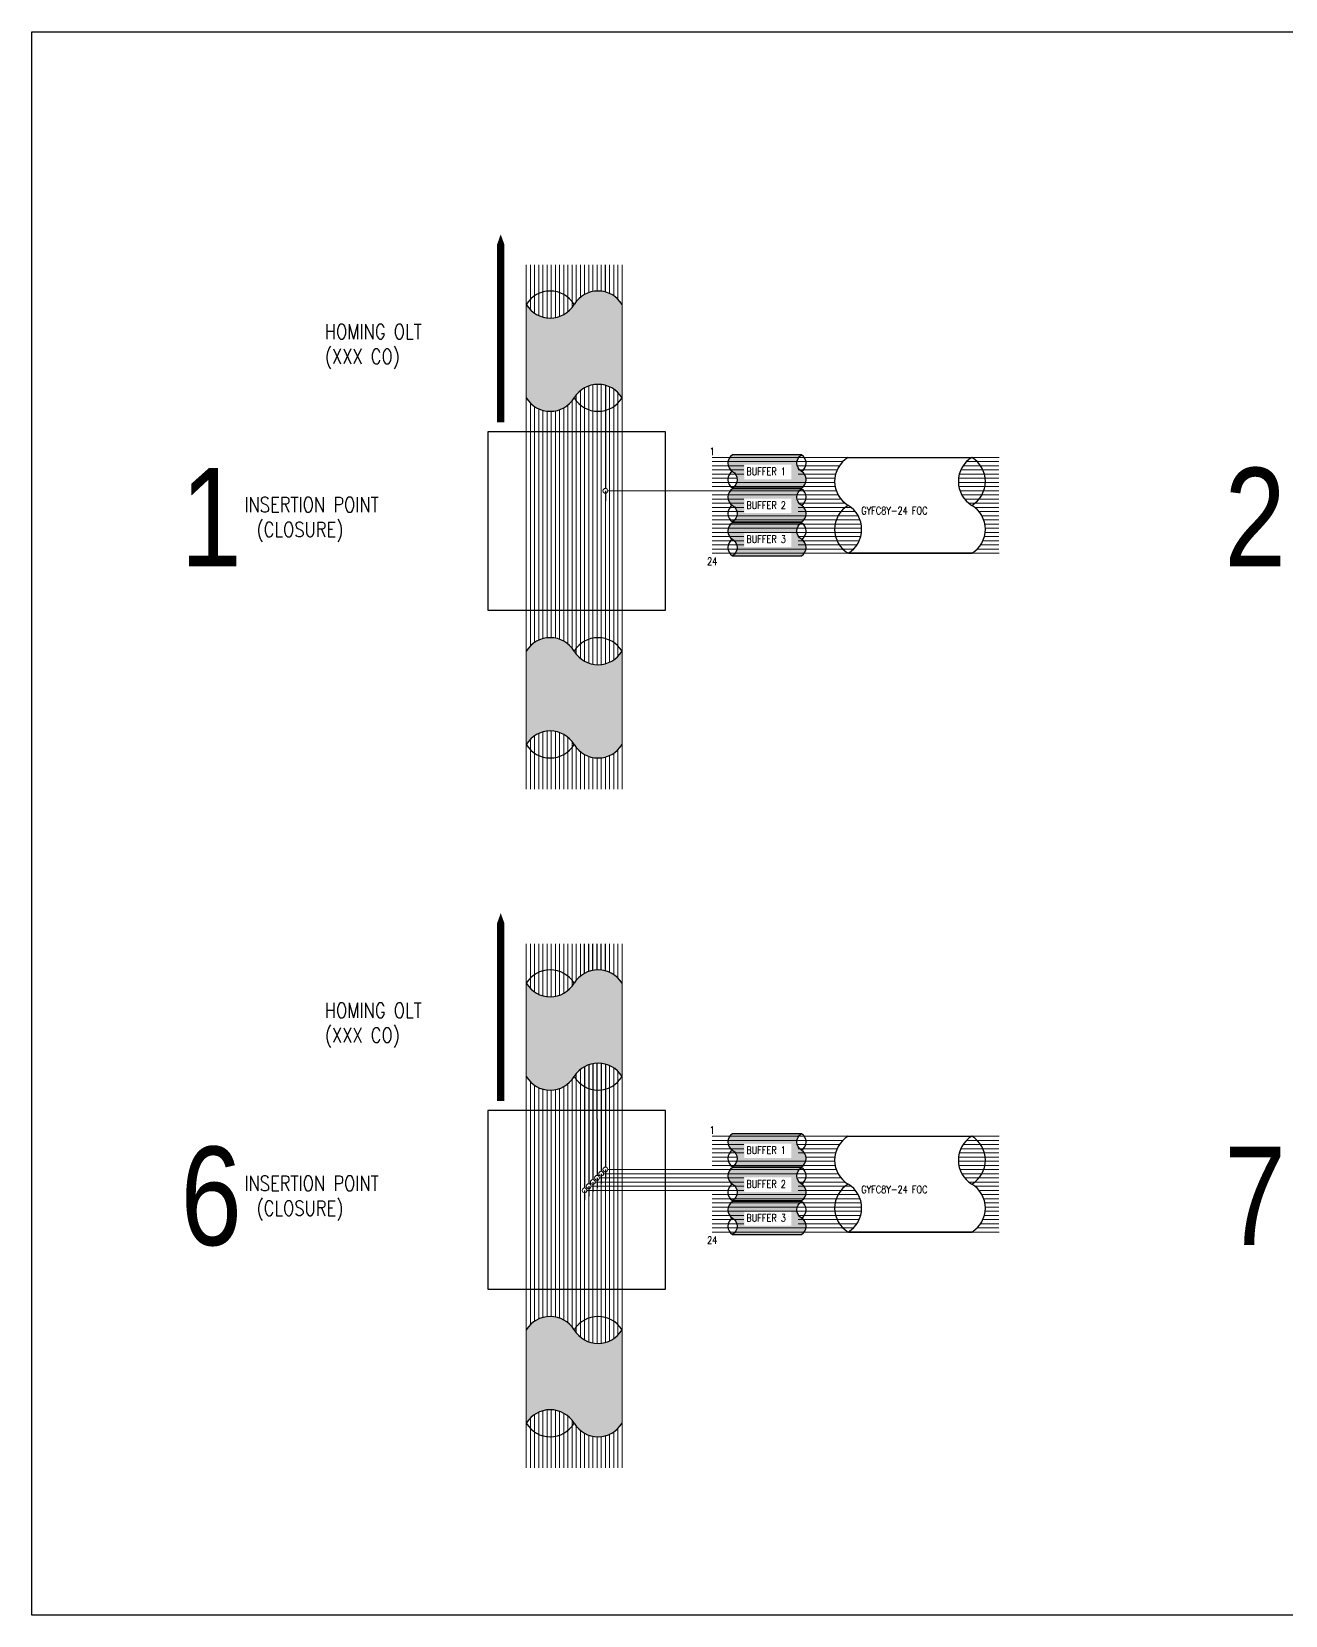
# Model space of a CAD drawing. Extents: x -663610 to -207124, y 70878 to 297551.
# Drawn here: x -253316 to -252680, y 81026 to 81830 of the extents above; entities that cross this region are included whole.
import ezdxf
from ezdxf.enums import TextEntityAlignment as Align

# ---------------------------------------------------------------- set-up
doc = ezdxf.new("R2010")
doc.units = 0
doc.header["$LTSCALE"] = 0.3
doc.layers.get('0').update_dxf_attribs({"linetype": 'CONTINUOUS'})
for name, color, linetype in [('BASEMAP', 7, 'CONTINUOUS'), ('Fiber Distribution', 7, 'CONTINUOUS'), ('Layer-assistant', 1, 'CONTINUOUS'), ('Network.conf-1', 50, 'CONTINUOUS')]:
    doc.layers.add(name, color=color, linetype=linetype)
doc.layers.add('HATCH_SHADE', color=7, linetype='CONTINUOUS', plot=False)
doc.styles.add('Mark', font='arial.ttf', dxfattribs={"width": 0.8, "height": 2.5})
doc.styles.add('ROMANS', font='ROMANS.SHX', dxfattribs={"width": 0.8, "height": 2})

msp = doc.modelspace()

# ---------------------------------------------------------------- hatches: boundary and pattern name
h = msp.add_hatch(color=256)
h.dxf.hatch_style = 1
h.set_gradient(color1=(0, 0, 255), rotation=90, one_color=1, tint=1, name='INVCYLINDER')
h.paths.add_polyline_path([(-252925.13, 81606.9, -0.563896), (-252925.13, 81615.27), (-252960.18, 81615.27, 0.563896), (-252960.18, 81606.9, -0.567332), (-252960.23, 81598.5), (-252925.13, 81598.5, 0.56214)])
h.paths.add_polyline_path([(-252930.36, 81602.94), (-252954.15, 81602.94), (-252954.15, 81610.29), (-252930.36, 81610.29)], flags=16)
h.paths.add_polyline_path([(-252954.1, 81604.1), (-252931.04, 81604.1), (-252931.04, 81609.77), (-252954.1, 81609.77)], flags=8)
h = msp.add_hatch(color=256)
h.dxf.hatch_style = 1
h.set_gradient(color1=(255, 127, 0), rotation=90, one_color=1, tint=1, name='INVCYLINDER')
h.paths.add_polyline_path([(-252925.13, 81589.69, -0.563896), (-252925.13, 81598.06), (-252960.18, 81598.06, 0.563896), (-252960.18, 81589.69, -0.567332), (-252960.23, 81581.3), (-252925.13, 81581.3, 0.56214)])
h.paths.add_polyline_path([(-252930.36, 81585.73), (-252954.15, 81585.73), (-252954.15, 81593.08), (-252930.36, 81593.08)], flags=16)
h.paths.add_polyline_path([(-252954.1, 81586.89), (-252931.04, 81586.89), (-252931.04, 81592.56), (-252954.1, 81592.56)], flags=8)
h = msp.add_hatch(color=256)
h.dxf.hatch_style = 1
h.set_gradient(color1=(0, 255, 0), rotation=90, one_color=1, tint=1, name='INVCYLINDER')
h.paths.add_polyline_path([(-252925.13, 81572.5, -0.563896), (-252925.13, 81580.87), (-252960.18, 81580.87, 0.563896), (-252960.18, 81572.5, -0.567332), (-252960.23, 81564.11), (-252925.13, 81564.11, 0.56214)])
h.paths.add_polyline_path([(-252930.36, 81568.54), (-252954.15, 81568.54), (-252954.15, 81575.89), (-252930.36, 81575.89)], flags=16)
h.paths.add_polyline_path([(-252954.1, 81569.7), (-252931.04, 81569.7), (-252931.04, 81575.37), (-252954.1, 81575.37)], flags=8)
h = msp.add_hatch(color=256)
h.dxf.hatch_style = 1
h.set_gradient(color1=(0, 0, 255), rotation=90, one_color=1, tint=1, name='INVCYLINDER')
h.paths.add_polyline_path([(-252925.13, 81262.41, -0.563896), (-252925.13, 81270.78), (-252960.18, 81270.78, 0.563896), (-252960.18, 81262.41, -0.567332), (-252960.23, 81254.02), (-252925.13, 81254.02, 0.56214)])
h.paths.add_polyline_path([(-252930.36, 81258.45), (-252954.15, 81258.45), (-252954.15, 81265.8), (-252930.36, 81265.8)], flags=16)
h.paths.add_polyline_path([(-252954.1, 81259.61), (-252931.04, 81259.61), (-252931.04, 81265.28), (-252954.1, 81265.28)], flags=8)
h = msp.add_hatch(color=256)
h.dxf.hatch_style = 1
h.set_gradient(color1=(255, 127, 0), rotation=90, one_color=1, tint=1, name='INVCYLINDER')
h.paths.add_polyline_path([(-252925.13, 81245.21, -0.563896), (-252925.13, 81253.58), (-252960.18, 81253.58, 0.563896), (-252960.18, 81245.21, -0.567332), (-252960.23, 81236.81), (-252925.13, 81236.81, 0.56214)])
h.paths.add_polyline_path([(-252930.36, 81241.25), (-252954.15, 81241.25), (-252954.15, 81248.6), (-252930.36, 81248.6)], flags=16)
h.paths.add_polyline_path([(-252954.1, 81242.41), (-252931.04, 81242.41), (-252931.04, 81248.08), (-252954.1, 81248.08)], flags=8)
h = msp.add_hatch(color=256)
h.dxf.hatch_style = 1
h.set_gradient(color1=(0, 255, 0), rotation=90, one_color=1, tint=1, name='INVCYLINDER')
h.paths.add_polyline_path([(-252925.13, 81228.02, -0.563896), (-252925.13, 81236.39), (-252960.18, 81236.39, 0.563896), (-252960.18, 81228.02, -0.567332), (-252960.23, 81219.62), (-252925.13, 81219.62, 0.56214)])
h.paths.add_polyline_path([(-252930.36, 81224.06), (-252954.15, 81224.06), (-252954.15, 81231.41), (-252930.36, 81231.41)], flags=16)
h.paths.add_polyline_path([(-252954.1, 81225.22), (-252931.04, 81225.22), (-252931.04, 81230.89), (-252954.1, 81230.89)], flags=8)
at = {"layer": 'HATCH_SHADE'}
h = msp.add_hatch(color=256, dxfattribs=at)
h.dxf.hatch_style = 1
h.set_gradient(color1=(0, 0, 255), color2=(255, 255, 0), tint=1, name='CYLINDER')
h.paths.add_polyline_path([(-253016.21, 81644.25), (-253016.21, 81691.6, 0.563896), (-253040.52, 81691.6, -0.563896), (-253064.82, 81691.6), (-253064.82, 81644.25, 0.563896), (-253040.52, 81644.25, -0.563896)])
h = msp.add_hatch(color=256, dxfattribs=at)
h.dxf.hatch_style = 1
h.set_gradient(color1=(0, 0, 255), color2=(255, 255, 0), tint=1, name='CYLINDER')
h.paths.add_polyline_path([(-253040.52, 81515.67, 0.563896), (-253064.82, 81515.67), (-253064.82, 81468.32, -0.563896), (-253040.52, 81468.32, 0.563896), (-253016.21, 81468.32), (-253016.21, 81515.67, -0.563896)])
h = msp.add_hatch(color=256, dxfattribs=at)
h.dxf.hatch_style = 1
h.set_gradient(color1=(0, 0, 255), color2=(255, 255, 0), tint=1, name='CYLINDER')
h.paths.add_polyline_path([(-253016.21, 81299.76), (-253016.21, 81347.11, 0.563896), (-253040.52, 81347.11, -0.563896), (-253064.82, 81347.11), (-253064.82, 81299.76, 0.563896), (-253040.52, 81299.76, -0.563896)])
h = msp.add_hatch(color=256, dxfattribs=at)
h.dxf.hatch_style = 1
h.set_gradient(color1=(0, 0, 255), color2=(255, 255, 0), tint=1, name='CYLINDER')
h.paths.add_polyline_path([(-253040.52, 81171.18, 0.563896), (-253064.82, 81171.18), (-253064.82, 81123.83, -0.563896), (-253040.52, 81123.83, 0.563896), (-253016.21, 81123.83), (-253016.21, 81171.18, -0.563896)])

# ---------------------------------------------------------------- linework, layer by layer
at = {"lineweight": 5}
for p, q in [((-253064.82, 81691.6), (-253064.82, 81711.68)), ((-253064.82, 81536.43), (-253064.82, 81711.68)), ((-253062.7, 81688.9), (-253062.7, 81711.68)), ((-253060.59, 81687.16), (-253060.59, 81711.68)), ((-253060.59, 81687.16), (-253060.59, 81711.68)), ((-253058.48, 81685.99), (-253058.48, 81711.68)), ((-253056.36, 81685.24), (-253056.36, 81711.68)), ((-253054.25, 81684.84), (-253054.25, 81711.68)), ((-253052.14, 81684.76), (-253052.14, 81711.68)), ((-253050.03, 81684.99), (-253050.03, 81711.68)), ((-253047.91, 81685.57), (-253047.91, 81711.68)), ((-253045.8, 81686.52), (-253045.8, 81711.68)), ((-253043.69, 81687.95), (-253043.69, 81711.68)), ((-253041.57, 81690.08), (-253041.57, 81711.68)), ((-253039.46, 81693.11), (-253039.46, 81711.68)), ((-253039.46, 81693.11), (-253039.46, 81711.68)), ((-253039.46, 81693.11), (-253039.46, 81711.68)), ((-253037.35, 81695.25), (-253037.35, 81711.68)), ((-253037.35, 81695.25), (-253037.35, 81711.68)), ((-253035.23, 81696.68), (-253035.23, 81711.68)), ((-253033.12, 81697.63), (-253033.12, 81711.68)), ((-253031.01, 81698.2), (-253031.01, 81711.68)), ((-253028.89, 81698.44), (-253028.89, 81711.68)), ((-253026.78, 81698.36), (-253026.78, 81711.68)), ((-253022.55, 81697.21), (-253022.55, 81711.68)), ((-253020.44, 81696.03), (-253020.44, 81711.68)), ((-253018.33, 81694.29), (-253018.33, 81711.68)), ((-253016.21, 81445.73), (-253016.21, 81711.68)), ((-253016.21, 81634.97), (-253016.21, 81691.6)), ((-253039.46, 81645.76), (-253039.46, 81536.43)), ((-253037.35, 81647.9), (-253037.35, 81536.43)), ((-253037.35, 81647.9), (-253037.35, 81536.43)), ((-253035.23, 81649.33), (-253035.23, 81536.43)), ((-253033.12, 81650.28), (-253033.12, 81536.43)), ((-253031.01, 81650.85), (-253031.01, 81536.43)), ((-253028.89, 81651.09), (-253028.89, 81508.83)), ((-253026.78, 81651.01), (-253026.78, 81508.91)), ((-253022.55, 81649.86), (-253022.55, 81510.06)), ((-253020.44, 81648.68), (-253020.44, 81511.23)), ((-253018.33, 81646.94), (-253018.33, 81632.18)), ((-253062.7, 81641.55), (-253062.7, 81536.43)), ((-253060.59, 81639.81), (-253060.59, 81536.43)), ((-253060.59, 81639.81), (-253060.59, 81536.43)), ((-253058.48, 81638.64), (-253058.48, 81536.43)), ((-253056.36, 81637.89), (-253056.36, 81536.43)), ((-253054.25, 81637.48), (-253054.25, 81536.43)), ((-253052.14, 81637.41), (-253052.14, 81536.43)), ((-253050.03, 81637.64), (-253050.03, 81536.43)), ((-253047.91, 81638.22), (-253047.91, 81536.43)), ((-253045.8, 81639.17), (-253045.8, 81536.43)), ((-253043.69, 81640.6), (-253043.69, 81536.43)), ((-253041.57, 81642.73), (-253041.57, 81536.43)), ((-253064.82, 81632.11), (-253064.82, 81536.43)), ((-253064.82, 81629.03), (-253064.82, 81536.43)), ((-253018.33, 81632.18), (-253018.33, 81609.13)), ((-253016.21, 81634.97), (-253016.21, 81609.03)), ((-253018.33, 81609.13), (-253018.33, 81512.97)), ((-253016.21, 81609.03), (-253016.21, 81515.67)), ((-253024.67, 81592.05), (-253024.67, 81509.31)), ((-253037.35, 81579.91), (-253037.35, 81567.18)), ((-253039.46, 81577.8), (-253039.46, 81567.18)), ((-253039.46, 81577.8), (-253039.46, 81567.18)), ((-253016.21, 81561.88), (-253016.21, 81468.32)), ((-253064.82, 81536.43), (-253064.82, 81515.67)), ((-253064.82, 81536.43), (-253064.82, 81515.67)), ((-253064.82, 81445.7), (-253064.82, 81536.43)), ((-253064.82, 81536.43), (-253064.82, 81468.32)), ((-253062.7, 81536.43), (-253062.7, 81518.36)), ((-253060.59, 81536.43), (-253060.59, 81520.1)), ((-253060.59, 81536.43), (-253060.59, 81520.1)), ((-253058.48, 81536.43), (-253058.48, 81521.28)), ((-253056.36, 81536.43), (-253056.36, 81522.03)), ((-253054.25, 81536.43), (-253054.25, 81522.43)), ((-253052.14, 81536.43), (-253052.14, 81522.51)), ((-253050.03, 81536.43), (-253050.03, 81522.27)), ((-253047.91, 81536.43), (-253047.91, 81521.7)), ((-253045.8, 81536.43), (-253045.8, 81520.75)), ((-253043.69, 81536.43), (-253043.69, 81519.32)), ((-253041.57, 81536.43), (-253041.57, 81517.18)), ((-253039.46, 81536.43), (-253039.46, 81514.15)), ((-253039.46, 81536.43), (-253039.46, 81514.15)), ((-253039.46, 81536.43), (-253039.46, 81514.15)), ((-253037.35, 81536.43), (-253037.35, 81512.02)), ((-253037.35, 81536.43), (-253037.35, 81512.02)), ((-253035.23, 81536.43), (-253035.23, 81510.59)), ((-253033.12, 81536.43), (-253033.12, 81509.64)), ((-253031.01, 81536.43), (-253031.01, 81509.06)), ((-253054.25, 81475.08), (-253054.25, 81445.7)), ((-253052.14, 81475.16), (-253052.14, 81445.7)), ((-253050.03, 81474.92), (-253050.03, 81445.7)), ((-253064.82, 81468.32), (-253064.82, 81445.7)), ((-253064.82, 81468.32), (-253064.82, 81445.7)), ((-253062.7, 81471.01), (-253062.7, 81445.7)), ((-253060.59, 81472.75), (-253060.59, 81445.7)), ((-253060.59, 81472.75), (-253060.59, 81445.7)), ((-253058.48, 81473.93), (-253058.48, 81445.7)), ((-253056.36, 81474.68), (-253056.36, 81445.7)), ((-253047.91, 81474.35), (-253047.91, 81445.7)), ((-253045.8, 81473.4), (-253045.8, 81445.7)), ((-253043.69, 81471.97), (-253043.69, 81445.7)), ((-253041.57, 81469.83), (-253041.57, 81445.7)), ((-253016.21, 81468.32), (-253016.21, 81445.7)), ((-253039.46, 81466.8), (-253039.46, 81445.7)), ((-253039.46, 81466.8), (-253039.46, 81445.7)), ((-253039.46, 81466.8), (-253039.46, 81445.7)), ((-253037.35, 81464.67), (-253037.35, 81445.7)), ((-253037.35, 81464.67), (-253037.35, 81445.7)), ((-253035.23, 81463.24), (-253035.23, 81445.7)), ((-253033.12, 81462.29), (-253033.12, 81445.7)), ((-253031.01, 81461.71), (-253031.01, 81445.7)), ((-253028.89, 81461.48), (-253028.89, 81445.7)), ((-253026.78, 81461.55), (-253026.78, 81445.7)), ((-253024.67, 81461.96), (-253024.67, 81445.7)), ((-253022.55, 81462.71), (-253022.55, 81445.7)), ((-253020.44, 81463.88), (-253020.44, 81445.7)), ((-253018.33, 81465.62), (-253018.33, 81445.7)), ((-253064.82, 81347.11), (-253064.82, 81367.2)), ((-253064.82, 81191.94), (-253064.82, 81367.2)), ((-253062.7, 81344.42), (-253062.7, 81367.2)), ((-253060.59, 81342.68), (-253060.59, 81367.2)), ((-253060.59, 81342.68), (-253060.59, 81367.2)), ((-253058.48, 81341.51), (-253058.48, 81367.2)), ((-253056.36, 81340.75), (-253056.36, 81367.2)), ((-253054.25, 81340.35), (-253054.25, 81367.2)), ((-253052.14, 81340.27), (-253052.14, 81367.2)), ((-253050.03, 81340.51), (-253050.03, 81367.2)), ((-253047.91, 81341.08), (-253047.91, 81367.2)), ((-253045.8, 81342.03), (-253045.8, 81367.2)), ((-253043.69, 81343.46), (-253043.69, 81367.2)), ((-253041.57, 81345.6), (-253041.57, 81367.2)), ((-253039.46, 81348.63), (-253039.46, 81367.2)), ((-253039.46, 81348.63), (-253039.46, 81367.2)), ((-253039.46, 81348.63), (-253039.46, 81367.2)), ((-253037.35, 81350.76), (-253037.35, 81367.2)), ((-253037.35, 81350.76), (-253037.35, 81367.2)), ((-253022.55, 81352.72), (-253022.55, 81367.2)), ((-253020.44, 81351.55), (-253020.44, 81367.2)), ((-253018.33, 81349.81), (-253018.33, 81367.2)), ((-253016.21, 81101.24), (-253016.21, 81367.2)), ((-253016.21, 81290.49), (-253016.21, 81347.11)), ((-253041.57, 81298.25), (-253041.57, 81191.94)), ((-253039.46, 81301.28), (-253039.46, 81191.94)), ((-253037.35, 81303.41), (-253037.35, 81191.94)), ((-253037.35, 81303.41), (-253037.35, 81191.94)), ((-253022.55, 81305.37), (-253022.55, 81165.58)), ((-253020.44, 81304.2), (-253020.44, 81166.75)), ((-253018.33, 81302.46), (-253018.33, 81287.7)), ((-253062.7, 81297.07), (-253062.7, 81191.94)), ((-253060.59, 81295.33), (-253060.59, 81191.94)), ((-253060.59, 81295.33), (-253060.59, 81191.94)), ((-253058.48, 81294.15), (-253058.48, 81191.94)), ((-253056.36, 81293.4), (-253056.36, 81191.94)), ((-253054.25, 81293), (-253054.25, 81191.94)), ((-253052.14, 81292.92), (-253052.14, 81191.94)), ((-253050.03, 81293.16), (-253050.03, 81191.94)), ((-253047.91, 81293.73), (-253047.91, 81191.94)), ((-253045.8, 81294.68), (-253045.8, 81191.94)), ((-253043.69, 81296.11), (-253043.69, 81191.94)), ((-253016.21, 81290.49), (-253016.21, 81264.54)), ((-253064.82, 81287.62), (-253064.82, 81191.94)), ((-253064.82, 81284.55), (-253064.82, 81191.94)), ((-253018.33, 81287.7), (-253018.33, 81264.64)), ((-253018.33, 81264.64), (-253018.33, 81168.49)), ((-253016.21, 81264.54), (-253016.21, 81171.18)), ((-253028.89, 81243.34), (-253028.8, 81191.94)), ((-253026.78, 81245.45), (-253026.78, 81164.42)), ((-253024.67, 81247.57), (-253024.67, 81164.82)), ((-253037.35, 81235.43), (-253037.35, 81222.7)), ((-253035.23, 81237), (-253035.23, 81191.94)), ((-253033.12, 81239.11), (-253033.12, 81191.94)), ((-253031.01, 81241.23), (-253031.01, 81191.94)), ((-253039.46, 81233.31), (-253039.46, 81222.7)), ((-253039.46, 81233.31), (-253039.46, 81222.7)), ((-253016.21, 81217.4), (-253016.21, 81123.83)), ((-253064.82, 81191.94), (-253064.82, 81171.18)), ((-253064.82, 81191.94), (-253064.82, 81171.18)), ((-253064.82, 81101.22), (-253064.82, 81191.94)), ((-253064.82, 81191.94), (-253064.82, 81123.83)), ((-253062.7, 81191.94), (-253062.7, 81173.88)), ((-253060.59, 81191.94), (-253060.59, 81175.62)), ((-253060.59, 81191.94), (-253060.59, 81175.62)), ((-253058.48, 81191.94), (-253058.48, 81176.79)), ((-253056.36, 81191.94), (-253056.36, 81177.55)), ((-253054.25, 81191.94), (-253054.25, 81177.95)), ((-253052.14, 81191.94), (-253052.14, 81178.03)), ((-253050.03, 81191.94), (-253050.03, 81177.79)), ((-253047.91, 81191.94), (-253047.91, 81177.22)), ((-253045.8, 81191.94), (-253045.8, 81176.26)), ((-253043.69, 81191.94), (-253043.69, 81174.83)), ((-253041.57, 81191.94), (-253041.57, 81172.7)), ((-253039.46, 81191.94), (-253039.46, 81169.67)), ((-253039.46, 81191.94), (-253039.46, 81169.67)), ((-253039.46, 81191.94), (-253039.46, 81169.67)), ((-253037.35, 81191.94), (-253037.35, 81167.53)), ((-253037.35, 81191.94), (-253037.35, 81167.53)), ((-253035.23, 81191.94), (-253035.23, 81166.1)), ((-253033.12, 81191.94), (-253033.12, 81165.15)), ((-253031.01, 81191.94), (-253031.01, 81164.58)), ((-253028.89, 81191.94), (-253028.89, 81164.34)), ((-253058.48, 81129.44), (-253058.48, 81101.22)), ((-253056.36, 81130.19), (-253056.36, 81101.22)), ((-253054.25, 81130.6), (-253054.25, 81101.22)), ((-253052.14, 81130.68), (-253052.14, 81101.22)), ((-253050.03, 81130.44), (-253050.03, 81101.22)), ((-253047.91, 81129.87), (-253047.91, 81101.22)), ((-253064.82, 81123.83), (-253064.82, 81101.22)), ((-253064.82, 81123.83), (-253064.82, 81101.22)), ((-253062.7, 81126.53), (-253062.7, 81101.22)), ((-253060.59, 81128.27), (-253060.59, 81101.22)), ((-253060.59, 81128.27), (-253060.59, 81101.22)), ((-253045.8, 81128.91), (-253045.8, 81101.22)), ((-253043.69, 81127.48), (-253043.69, 81101.22)), ((-253041.57, 81125.35), (-253041.57, 81101.22)), ((-253039.46, 81122.32), (-253039.46, 81101.22)), ((-253039.46, 81122.32), (-253039.46, 81101.22)), ((-253039.46, 81122.32), (-253039.46, 81101.22)), ((-253016.21, 81123.83), (-253016.21, 81101.22)), ((-253037.35, 81120.18), (-253037.35, 81101.22)), ((-253037.35, 81120.18), (-253037.35, 81101.22)), ((-253035.23, 81118.75), (-253035.23, 81101.22)), ((-253033.12, 81117.8), (-253033.12, 81101.22)), ((-253031.01, 81117.23), (-253031.01, 81101.22)), ((-253028.89, 81116.99), (-253028.89, 81101.22)), ((-253026.78, 81117.07), (-253026.78, 81101.22)), ((-253024.67, 81117.47), (-253024.67, 81101.22)), ((-253022.55, 81118.22), (-253022.55, 81101.22)), ((-253020.44, 81119.4), (-253020.44, 81101.22)), ((-253018.33, 81121.14), (-253018.33, 81101.22))]:
    msp.add_line(p, q, dxfattribs=at)
for p, q in [((-253024.67, 81697.96), (-253024.67, 81711.68)), ((-253024.67, 81650.61), (-253024.67, 81598.3)), ((-253035.23, 81352.19), (-253035.23, 81367.2)), ((-253033.12, 81353.15), (-253033.12, 81367.2)), ((-253031.01, 81353.72), (-253031.01, 81367.2)), ((-253028.89, 81353.96), (-253028.89, 81367.2)), ((-253026.78, 81353.88), (-253026.78, 81367.2)), ((-253024.67, 81353.48), (-253024.67, 81367.2)), ((-253031.01, 81306.37), (-253031.01, 81247.47)), ((-253028.99, 81306.6), (-253028.89, 81249.59)), ((-253026.78, 81306.53), (-253026.78, 81251.7)), ((-253024.67, 81306.13), (-253024.67, 81253.81)), ((-253035.23, 81304.84), (-253035.23, 81243.25)), ((-253033.12, 81305.8), (-253033.12, 81245.36))]:
    msp.add_line(p, q)
for points in [[(-252960.18, 81598.5), (-252925.13, 81598.5, 0.56214), (-252925.13, 81606.9, -0.563896), (-252925.13, 81615.27), (-252960.18, 81615.27, 0.563896), (-252960.18, 81606.9, -0.563896), (-252960.18, 81598.53, -19020573719.675411)], [(-252960.18, 81581.3), (-252925.13, 81581.3, 0.56214), (-252925.13, 81589.69, -0.563896), (-252925.13, 81598.06), (-252960.18, 81598.06, 0.563896), (-252960.18, 81589.69, -0.563896), (-252960.18, 81581.32, -19020573719.675411)], [(-252960.18, 81564.08), (-252925.13, 81564.08, 0.56214), (-252925.13, 81572.48, -0.563896), (-252925.13, 81580.85), (-252960.18, 81580.85, 0.563896), (-252960.18, 81572.48, -0.563896), (-252960.18, 81564.11, -19020573719.675411)], [(-252960.18, 81254.02), (-252925.13, 81254.02, 0.56214), (-252925.13, 81262.41, -0.563896), (-252925.13, 81270.78), (-252960.18, 81270.78, 0.563896), (-252960.18, 81262.41, -0.563896), (-252960.18, 81254.04, -19020573719.675411)], [(-252960.18, 81236.81), (-252925.13, 81236.81, 0.56214), (-252925.13, 81245.21, -0.563896), (-252925.13, 81253.58), (-252960.18, 81253.58, 0.563896), (-252960.18, 81245.21, -0.563896), (-252960.18, 81236.84, -19020573719.675411)], [(-252960.18, 81219.6), (-252925.13, 81219.6, 0.56214), (-252925.13, 81227.99, -0.563896), (-252925.13, 81236.36), (-252960.18, 81236.36, 0.563896), (-252960.18, 81227.99, -0.563896), (-252960.18, 81219.62, -19020573719.675411)]]:
    msp.add_lwpolyline(points, format="xyb")
at = {"lineweight": 9}
for centre in [(-253024.67, 81597.07), (-253026.78, 81250.47), (-253024.67, 81252.58), (-253035.23, 81242.01), (-253033.12, 81244.13), (-253031.01, 81246.24), (-253028.89, 81248.35)]:
    msp.add_circle(centre, 1.23, dxfattribs=at)
for centre, start, end in [((-252927.66, 81611.08), 301.16302, 58.83698), ((-252957.65, 81602.71), 121.16302, 238.83698), ((-252927.66, 81593.88), 301.16302, 58.83698), ((-252957.65, 81585.51), 121.16302, 238.83698), ((-252927.66, 81576.66), 301.16302, 58.83698), ((-252957.65, 81568.29), 121.16302, 238.83698), ((-252927.66, 81266.6), 301.16302, 58.83698), ((-252957.65, 81258.23), 121.16302, 238.83698), ((-252927.66, 81249.39), 301.16302, 58.83698), ((-252957.65, 81241.02), 121.16302, 238.83698), ((-252927.66, 81232.18), 301.16302, 58.83698), ((-252957.65, 81223.81), 121.16302, 238.83698)]:
    msp.add_arc(centre, 4.89, start, end)
at = {"layer": 'BASEMAP', "color": 152, "ltscale": 2, "true_color": 0x2776bb}
msp.add_lwpolyline([(-253315.8, 81830.08), (-250647.94, 81830.08), (-250647.94, 81026.35), (-253315.8, 81026.35)], close=True, dxfattribs=at)
at = {"layer": 'Fiber Distribution', "color": 251, "lineweight": 5}
for p, q in [((-252970.47, 81613.97), (-252901.48, 81613.97)), ((-252970.47, 81613.97), (-252961.6, 81613.97)), ((-252970.47, 81611.86), (-252904.18, 81611.86)), ((-252841.39, 81611.86), (-252825.03, 81611.86)), ((-252838.69, 81613.97), (-252824.89, 81613.97)), ((-252970.47, 81609.74), (-252954.41, 81609.74)), ((-252970.47, 81607.63), (-252954.41, 81607.63)), ((-252970.47, 81605.52), (-252954.41, 81605.52)), ((-252927.31, 81609.74), (-252905.92, 81609.74)), ((-252926.92, 81607.63), (-252907.09, 81607.63)), ((-252926.92, 81605.52), (-252907.84, 81605.52)), ((-252845.06, 81605.52), (-252825.03, 81605.52)), ((-252844.3, 81607.63), (-252825.03, 81607.63)), ((-252843.13, 81609.74), (-252825.03, 81609.74)), ((-253023.43, 81597.07), (-252907.51, 81597.07)), ((-252970.47, 81603.41), (-252957.87, 81603.41)), ((-252970.47, 81601.29), (-252908.32, 81601.29)), ((-252970.47, 81599.18), (-252908.09, 81599.18)), ((-252922.82, 81603.41), (-252908.25, 81603.41)), ((-252845.54, 81601.29), (-252825.03, 81601.29)), ((-252845.46, 81603.41), (-252825.03, 81603.41)), ((-252845.3, 81599.18), (-252825.03, 81599.18)), ((-252844.73, 81597.07), (-252825.03, 81597.07)), ((-252970.47, 81594.95), (-252906.56, 81594.95)), ((-252970.47, 81592.84), (-252954.41, 81592.84)), ((-252970.47, 81590.73), (-252954.41, 81590.73)), ((-252970.47, 81588.61), (-252954.41, 81588.61)), ((-252970.47, 81588.61), (-252954.41, 81588.61)), ((-252926.92, 81592.84), (-252905.13, 81592.84)), ((-252926.92, 81588.61), (-252899.97, 81588.61)), ((-252926.34, 81590.73), (-252903, 81590.73)), ((-252843.77, 81594.95), (-252825.03, 81594.95)), ((-252843.77, 81594.95), (-252825.03, 81594.95)), ((-252842.43, 81592.84), (-252825.03, 81592.84)), ((-252840.21, 81590.73), (-252825.03, 81590.73)), ((-252837.18, 81588.61), (-252825.03, 81588.61)), ((-252970.47, 81586.5), (-252957.93, 81586.5)), ((-252970.47, 81586.5), (-252954.41, 81586.5)), ((-252970.47, 81584.39), (-252896.4, 81584.39)), ((-252970.47, 81582.27), (-252895.45, 81582.27)), ((-252970.47, 81580.16), (-252894.88, 81580.16)), ((-252926.92, 81586.5), (-252897.83, 81586.5)), ((-252835.04, 81586.5), (-252825.03, 81586.5)), ((-252833.61, 81584.39), (-252825.03, 81584.39)), ((-252832.66, 81582.27), (-252825.03, 81582.27)), ((-252832.09, 81580.16), (-252825.03, 81580.16)), ((-252970.47, 81578.05), (-252894.64, 81578.05)), ((-252970.47, 81575.93), (-252894.72, 81575.93)), ((-252970.47, 81573.82), (-252954.41, 81573.82)), ((-252970.47, 81571.71), (-252954.41, 81571.71)), ((-252926.92, 81573.82), (-252895.12, 81573.82)), ((-252926.92, 81571.71), (-252895.87, 81571.71)), ((-252833.08, 81571.71), (-252825.03, 81571.71)), ((-252832.33, 81573.82), (-252825.03, 81573.82)), ((-252831.93, 81575.93), (-252825.03, 81575.93)), ((-252831.85, 81578.05), (-252825.03, 81578.05)), ((-252970.47, 81569.59), (-252954.41, 81569.59)), ((-252970.47, 81569.59), (-252954.41, 81569.59)), ((-252970.47, 81567.48), (-252898.79, 81567.48)), ((-252970.47, 81565.37), (-252901.48, 81565.37)), ((-252970.47, 81565.37), (-252901.48, 81565.37)), ((-252970.33, 81565.37), (-252824.89, 81565.37)), ((-252970.33, 81565.37), (-252824.89, 81565.37)), ((-252926.92, 81569.59), (-252897.05, 81569.59)), ((-252926.92, 81569.59), (-252897.05, 81569.59)), ((-252838.69, 81565.37), (-252824.89, 81565.37)), ((-252838.69, 81565.37), (-252824.89, 81565.37)), ((-252836, 81567.48), (-252825.03, 81567.48)), ((-252834.26, 81569.59), (-252825.03, 81569.59)), ((-252834.26, 81569.59), (-252825.03, 81569.59)), ((-252970.47, 81269.49), (-252901.48, 81269.49)), ((-252970.47, 81269.49), (-252961.6, 81269.49)), ((-252970.47, 81267.37), (-252904.18, 81267.37)), ((-252841.39, 81267.37), (-252825.03, 81267.37)), ((-252838.69, 81269.49), (-252824.89, 81269.49)), ((-252970.47, 81265.26), (-252954.41, 81265.26)), ((-252970.47, 81263.15), (-252954.41, 81263.15)), ((-252970.47, 81261.03), (-252954.41, 81261.03)), ((-252970.47, 81258.92), (-252957.87, 81258.92)), ((-252927.31, 81265.26), (-252905.92, 81265.26)), ((-252926.92, 81263.15), (-252907.09, 81263.15)), ((-252926.92, 81261.03), (-252907.84, 81261.03)), ((-252922.82, 81258.92), (-252908.25, 81258.92)), ((-252845.46, 81258.92), (-252825.03, 81258.92)), ((-252845.06, 81261.03), (-252825.03, 81261.03)), ((-252844.3, 81263.15), (-252825.03, 81263.15)), ((-252843.13, 81265.26), (-252825.03, 81265.26)), ((-253025.55, 81250.47), (-252906.56, 81250.47)), ((-253023.43, 81252.58), (-252907.51, 81252.58)), ((-252970.47, 81256.81), (-252908.32, 81256.81)), ((-252970.47, 81254.69), (-252908.09, 81254.69)), ((-252845.54, 81256.81), (-252825.03, 81256.81)), ((-252845.3, 81254.69), (-252825.03, 81254.69)), ((-252844.73, 81252.58), (-252825.03, 81252.58)), ((-252843.77, 81250.47), (-252825.03, 81250.47)), ((-252843.77, 81250.47), (-252825.03, 81250.47)), ((-253034, 81242.01), (-252954.41, 81242.01)), ((-253031.89, 81244.13), (-252954.41, 81244.13)), ((-253029.77, 81246.24), (-252954.41, 81246.24)), ((-253027.66, 81248.35), (-252954.41, 81248.35)), ((-252970.47, 81244.13), (-252954.41, 81244.13)), ((-252970.47, 81242.01), (-252957.93, 81242.01)), ((-252926.92, 81248.35), (-252905.13, 81248.35)), ((-252926.92, 81244.13), (-252899.97, 81244.13)), ((-252926.92, 81242.01), (-252897.83, 81242.01)), ((-252926.34, 81246.24), (-252903, 81246.24)), ((-252842.43, 81248.35), (-252825.03, 81248.35)), ((-252840.21, 81246.24), (-252825.03, 81246.24)), ((-252837.18, 81244.13), (-252825.03, 81244.13)), ((-252835.04, 81242.01), (-252825.03, 81242.01)), ((-252970.47, 81239.9), (-252896.4, 81239.9)), ((-252970.47, 81237.79), (-252895.45, 81237.79)), ((-252970.47, 81235.67), (-252894.88, 81235.67)), ((-252833.61, 81239.9), (-252825.03, 81239.9)), ((-252832.66, 81237.79), (-252825.03, 81237.79)), ((-252832.09, 81235.67), (-252825.03, 81235.67)), ((-252970.47, 81233.56), (-252894.64, 81233.56)), ((-252970.47, 81231.45), (-252894.72, 81231.45)), ((-252970.47, 81229.33), (-252954.41, 81229.33)), ((-252970.47, 81227.22), (-252954.41, 81227.22)), ((-252926.92, 81229.33), (-252895.12, 81229.33)), ((-252926.92, 81227.22), (-252895.87, 81227.22)), ((-252833.08, 81227.22), (-252825.03, 81227.22)), ((-252832.33, 81229.33), (-252825.03, 81229.33)), ((-252831.93, 81231.45), (-252825.03, 81231.45)), ((-252831.85, 81233.56), (-252825.03, 81233.56)), ((-252970.47, 81225.11), (-252954.41, 81225.11)), ((-252970.47, 81225.11), (-252954.41, 81225.11)), ((-252970.47, 81222.99), (-252898.79, 81222.99)), ((-252970.47, 81220.88), (-252901.48, 81220.88)), ((-252970.47, 81220.88), (-252901.48, 81220.88)), ((-252970.33, 81220.88), (-252824.89, 81220.88)), ((-252970.33, 81220.88), (-252824.89, 81220.88)), ((-252926.92, 81225.11), (-252897.05, 81225.11)), ((-252926.92, 81225.11), (-252897.05, 81225.11)), ((-252838.69, 81220.88), (-252824.89, 81220.88)), ((-252838.69, 81220.88), (-252824.89, 81220.88)), ((-252836, 81222.99), (-252825.03, 81222.99)), ((-252834.26, 81225.11), (-252825.03, 81225.11)), ((-252834.26, 81225.11), (-252825.03, 81225.11))]:
    msp.add_line(p, q, dxfattribs=at)
at = {"layer": 'Layer-assistant', "color": 1}
for p, q in [((-253024.67, 81597.07), (-253024.67, 81592.05)), ((-253026.78, 81250.47), (-253026.78, 81245.45)), ((-253024.67, 81252.58), (-253024.67, 81247.57)), ((-253035.23, 81242.01), (-253035.23, 81237)), ((-253033.12, 81244.13), (-253033.12, 81239.11)), ((-253031.01, 81246.24), (-253031.01, 81241.23)), ((-253028.89, 81248.35), (-253028.89, 81243.34))]:
    msp.add_line(p, q, dxfattribs=at)
at = {"layer": 'Network.conf-1', "color": 5}
for p, q in [((-252901.48, 81613.97), (-252838.69, 81613.97)), ((-252838.69, 81565.37), (-252901.48, 81565.37)), ((-252901.34, 81565.37), (-252838.55, 81565.37)), ((-252901.48, 81269.49), (-252838.69, 81269.49)), ((-252838.69, 81220.88), (-252901.48, 81220.88)), ((-252901.34, 81220.88), (-252838.55, 81220.88))]:
    msp.add_line(p, q, dxfattribs=at)
for points in [[(-253077.78, 81727.21, 0, 15.12, 0), (-253077.78, 81706.27, 3.78, 3.78, 0), (-253077.78, 81631.79, 3.78, 3.78, 0)], [(-253077.78, 81382.73, 0, 15.12, 0), (-253077.78, 81361.78, 3.78, 3.78, 0), (-253077.78, 81287.31, 3.78, 3.78, 0)]]:
    msp.add_lwpolyline(points, format="xyseb", dxfattribs=at)
at = {"layer": 'Network.conf-1', "color": 5, "ltscale": 8}
for points in [[(-253084.38, 81536.43), (-252994.22, 81536.43), (-252994.22, 81627), (-253084.38, 81627)], [(-253084.38, 81191.94), (-252994.22, 81191.94), (-252994.22, 81282.51), (-253084.38, 81282.51)]]:
    msp.add_lwpolyline(points, close=True, dxfattribs=at)
at = {"layer": 'Network.conf-1', "color": 5}
for centre, start, end in [((-253052.67, 81684.25), 31.16302, 148.83698), ((-253028.36, 81684.25), 31.16302, 148.83698), ((-253052.67, 81698.95), 211.16302, 328.83698), ((-253052.67, 81651.6), 211.16302, 328.83698), ((-253028.36, 81636.9), 31.16302, 148.83698), ((-253028.36, 81651.6), 211.16302, 328.83698), ((-252894.13, 81601.82), 121.16302, 238.83698), ((-252894.13, 81601.82), 121.16302, 238.83698), ((-252831.34, 81601.82), 121.16302, 238.83698), ((-252846.04, 81601.82), 301.16302, 58.83698), ((-252894.13, 81577.52), 121.16302, 238.83698), ((-252894.13, 81577.52), 121.16302, 238.83698), ((-252908.83, 81577.52), 301.16302, 58.83698), ((-252908.83, 81577.52), 301.16302, 58.83698), ((-252846.04, 81577.52), 301.16302, 58.83698), ((-253052.67, 81508.32), 31.16302, 148.83698), ((-253028.36, 81508.32), 31.16302, 148.83698), ((-253028.36, 81523.02), 211.16302, 328.83698), ((-253052.67, 81460.97), 31.16302, 148.83698), ((-253052.67, 81475.67), 211.16302, 328.83698), ((-253028.36, 81475.67), 211.16302, 328.83698), ((-253052.67, 81339.77), 31.16302, 148.83698), ((-253052.67, 81354.46), 211.16302, 328.83698), ((-253028.36, 81339.77), 31.16302, 148.83698), ((-253028.36, 81292.41), 31.16302, 148.83698), ((-253052.67, 81307.11), 211.16302, 328.83698), ((-253028.36, 81307.11), 211.16302, 328.83698), ((-252894.13, 81257.34), 121.16302, 238.83698), ((-252894.13, 81257.34), 121.16302, 238.83698), ((-252831.34, 81257.34), 121.16302, 238.83698), ((-252846.04, 81257.34), 301.16302, 58.83698), ((-252894.13, 81233.03), 121.16302, 238.83698), ((-252894.13, 81233.03), 121.16302, 238.83698), ((-252908.83, 81233.03), 301.16302, 58.83698), ((-252908.83, 81233.03), 301.16302, 58.83698), ((-252846.04, 81233.03), 301.16302, 58.83698), ((-253052.67, 81163.84), 31.16302, 148.83698), ((-253028.36, 81163.84), 31.16302, 148.83698), ((-253028.36, 81178.53), 211.16302, 328.83698), ((-253052.67, 81116.48), 31.16302, 148.83698), ((-253052.67, 81131.18), 211.16302, 328.83698), ((-253028.36, 81131.18), 211.16302, 328.83698)]:
    msp.add_arc(centre, 14.2, start, end, dxfattribs=at)

# ---------------------------------------------------------------- texts
at = {"color": 1, "style": 'Mark', "width": 0.8}
for s, p in [('1', (-253224.7, 81558.7)), ('2', (-252694.95, 81558.7)), ('6', (-253224.7, 81214.21)), ('7', (-252694.95, 81214.21))]:
    msp.add_text(s, height=50, dxfattribs=at).set_placement(p, align=Align.CENTER)
at = {"attachment_point": 1, "style": 'ROMANS'}
for s, insert, char_height, width in [('HOMING OLT \\P(XXX CO)', (-253167.06, 81681.65), 7.56, 103.6399), ('1', (-252971.79, 81618.91), 3.78, 1.2842), ('BUFFER 1', (-252953.15, 81608.82), 3.78, 24.9718), ('\\pi-26.3574;INSERTION POINT\\P\\pi-28.5174;  (CLOSURE)', (-253181.47, 81593.82), 7.56, 215.4417), ('BUFFER 2', (-252953.15, 81591.62), 3.78, 24.9718), ('{\\Fromans.shx|c1;\\H0.8333x;GYFC8Y-24 FOC}', (-252894.8, 81588.89), 4.536, 50.8602), ('BUFFER 3', (-252953.15, 81574.43), 3.78, 24.9718), ('24', (-252973.06, 81563.18), 3.78, 1.2842), ('HOMING OLT \\P(XXX CO)', (-253167.06, 81337.16), 7.56, 103.6399), ('1', (-252971.79, 81274.43), 3.78, 1.2842), ('BUFFER 1', (-252953.15, 81264.34), 3.78, 24.9718), ('\\pi-26.3574;INSERTION POINT\\P\\pi-28.5174;  (CLOSURE)', (-253181.47, 81249.34), 7.56, 215.4417), ('BUFFER 2', (-252953.15, 81247.13), 3.78, 24.9718), ('{\\Fromans.shx|c1;\\H0.8333x;GYFC8Y-24 FOC}', (-252894.8, 81244.4), 4.536, 50.8602), ('BUFFER 3', (-252953.15, 81229.94), 3.78, 24.9718), ('24', (-252973.06, 81218.69), 3.78, 1.2842)]:
    msp.add_mtext(s, dxfattribs=dict(at, insert=insert, char_height=char_height, width=width))

doc.saveas('drawing.dxf')
